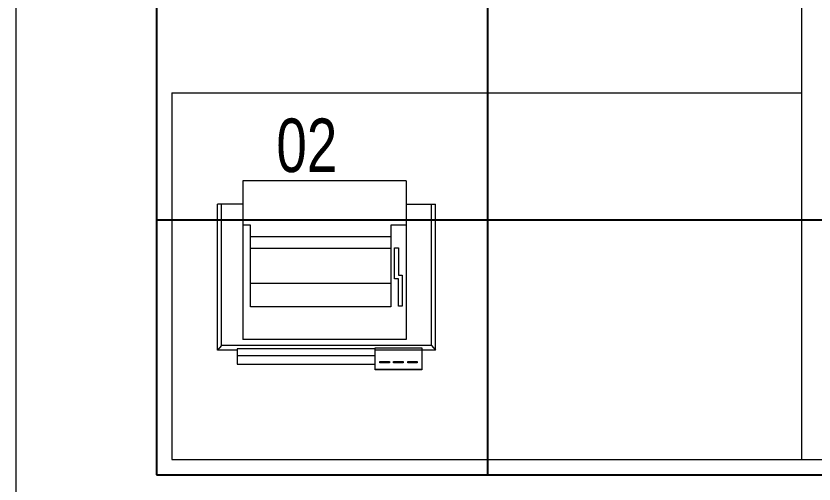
# Model space of a CAD drawing. Header units: inches. Extents: x -12418 to 472786, y -29325 to 19878.
# Drawn here: x 5228 to 6534, y -10032 to -9267 of the extents above; entities that cross this region are included whole.
import ezdxf

# ---------------------------------------------------------------- set-up
doc = ezdxf.new("R2010")
doc.units = ezdxf.units.IN
doc.header["$LTSCALE"] = 25
doc.header["$MEASUREMENT"] = 0
doc.linetypes.add('DASHDOT', pattern=[25.4, 12.7, -6.35, 0, -6.35])
doc.layers.get('0').update_dxf_attribs({"color": 8})
for name, color, linetype, lineweight in [('00-Ground Floor$0$72_EGR_EQP_TAG', 142, 'Continuous', 5), ('00-Ground Floor$0$LOADING', 253, 'Continuous', 5), ('00-Ground Floor$0$Walls', 251, 'Continuous', 5), ('E-LITE-CLNG-CNDT', 6, 'DASHDOT', 35)]:
    doc.layers.add(name, color=color, linetype=linetype, lineweight=lineweight)
doc.layers.add('00-Ground Floor$0$False Ceiling', color=251, linetype='Continuous')
doc.styles.add('00-Ground Floor$0$X3G_ENTITY_257CFD', font='swisscl.ttf', dxfattribs={"height": 200})

# ---------------------------------------------------------------- blocks, each defined once
blk = doc.blocks.new('00-Ground Floor$0$ITPPLT2C-P')
at = {"color": 0}
for p, q in [((0.0229, 0.0318), (0.2618, 0.0318)), ((0.0304, 0.0256), (0.0229, 0.0318)), ((0.0229, 0), (0.0229, 0.0318)), ((0.2618, -0.0096), (0.2618, 0.0318)), ((0.0304, -0.3182), (0.0304, 0.0256)), ((0.0304, 0.0256), (0.2618, 0.0256)), ((0, 0), (0, -0.2262)), ((0.0252, 0), (0, 0)), ((0.0139, 0), (0.0139, -0.2262)), ((0.0252, 0), (0.0139, 0)), ((0.0252, -0.2262), (0.0252, 0)), ((0.0401, -0.2769), (0.0401, -0.0096)), ((0.3, -0.0096), (0.0401, -0.0096)), ((0.2274, -0.0222), (0.2274, -0.0096)), ((0.3, -0.2769), (0.3, -0.0096)), ((0.0939, -0.2515), (0.0939, -0.0222)), ((0.0939, -0.0222), (0.2274, -0.0222)), ((0.1321, -0.2515), (0.1321, -0.0222)), ((0.1894, -0.2515), (0.1894, -0.0222)), ((0.2082, -0.2515), (0.2082, -0.0222)), ((-0.0091, -0.2262), (0.0267, -0.2262)), ((-0.0091, -0.3023), (-0.0091, -0.2262)), ((-0.0087, -0.2262), (0.0236, -0.2262)), ((-0.0087, -0.3023), (-0.0087, -0.2262)), ((0, -0.2262), (0.0252, -0.2262)), ((0.0023, -0.2495), (0.0023, -0.2334)), ((0.0023, -0.2334), (0.0045, -0.2334)), ((0.0045, -0.2334), (0.0045, -0.2495)), ((0.0139, -0.2262), (0.0252, -0.2262)), ((0.0236, -0.2262), (0.0236, -0.3023)), ((0.0267, -0.2262), (0.0267, -0.3023)), ((0.0045, -0.2495), (0.0023, -0.2495)), ((0.0023, -0.2721), (0.0023, -0.2562)), ((0.0023, -0.2562), (0.0045, -0.2562)), ((0.0045, -0.2562), (0.0045, -0.2721)), ((0.2274, -0.2515), (0.0939, -0.2515)), ((0.1395, -0.2575), (0.19, -0.2575)), ((0.1395, -0.2641), (0.1395, -0.2575)), ((0.19, -0.2575), (0.19, -0.2641)), ((0.2274, -0.2769), (0.2274, -0.2515)), ((0.0045, -0.2721), (0.0023, -0.2721)), ((0.0947, -0.2701), (0.0947, -0.2641)), ((0.0947, -0.2641), (0.1395, -0.2641)), ((0.1457, -0.2701), (0.0947, -0.2701)), ((0.19, -0.2641), (0.1457, -0.2641)), ((0.1457, -0.2641), (0.1457, -0.2701)), ((0.0023, -0.295), (0.0023, -0.2793)), ((0.0023, -0.2793), (0.0045, -0.2793)), ((0.0045, -0.2793), (0.0045, -0.295)), ((0.3, -0.2769), (0.0401, -0.2769)), ((0.2618, -0.2769), (0.2618, -0.3246)), ((0.0045, -0.295), (0.0023, -0.295)), ((0.0267, -0.3023), (-0.0091, -0.3023)), ((0.0236, -0.3023), (-0.0087, -0.3023)), ((0.0229, -0.3246), (0.0229, -0.3023)), ((0.0304, -0.3182), (0.0229, -0.3246)), ((0.0229, -0.3246), (0.2618, -0.3246)), ((0.0304, -0.3182), (0.2618, -0.3182))]:
    blk.add_line(p, q, dxfattribs=at)
blk = doc.blocks.new('00-Ground Floor$0$GF21043-P')
at = {"color": 0}
for p, q in [((0.8, 0), (0.8, 0.75)), ((-0.8, 0), (0.8, 0))]:
    blk.add_line(p, q, dxfattribs=at)
blk = doc.blocks.new('00-Ground Floor$0$A$Ce9e1c4c3')
at = {"layer": '00-Ground Floor$0$False Ceiling', "color": 254}
for p, q in [((-94542.1, -6347.4, 0), (-94542.1, -10017.4, 0)), ((-94542.1, -10017.4, 0), (-90902.1, -10017.4, 0))]:
    blk.add_line(p, q, dxfattribs=at)
at = {"layer": '00-Ground Floor$0$False Ceiling', "color": 254, "linetype": 'Continuous'}
for p, q in [((-94000, -10017.4), (-94000, -6347.4)), ((-94542.1, -9600), (-90902.1, -9600))]:
    blk.add_line(p, q, dxfattribs=at)
blk = doc.blocks.new('00-Ground Floor')
at = {"layer": '00-Ground Floor$0$LOADING'}
blk.add_line((5482.9, -9392.4, 0), (6512.9, -9392.4, 0), dxfattribs=at)
at = {"layer": '00-Ground Floor$0$LOADING', "elevation": 0}
blk.add_lwpolyline([(5482.9, -9392.4), (5482.9, -9992.4), (6512.9, -9992.4)], dxfattribs=at)
at = {"layer": '00-Ground Floor$0$Walls'}
for p, q in [((5227.9, -5597.4, 0), (5227.9, -13097.4, 0)), ((5227.9, -5597.4, 0), (5227.9, -13097.4, 0)), ((5457.9, -6347.4, 0), (5457.9, -10017.4, 0)), ((9097.9, -10017.4, 0), (5457.9, -10017.4, 0))]:
    blk.add_line(p, q, dxfattribs=at)
at = {"layer": '00-Ground Floor$0$False Ceiling', "color": 254}
blk.add_blockref('00-Ground Floor$0$A$Ce9e1c4c3', (100000, 0), dxfattribs=at)
at = {"layer": '00-Ground Floor$0$LOADING', "extrusion": (1.19929e-18, -8.17187e-07, 1), "xscale": 1000.000000000002, "yscale": 1000.000000000002, "zscale": 1000.000000000002, "rotation": 270}
blk.add_blockref('00-Ground Floor$0$GF21043-P', (6512.9, -9192.4, 0), dxfattribs=at)
at = {"layer": '00-Ground Floor$0$LOADING', "extrusion": (-8.17187e-07, -1.1992e-18, -1), "xscale": -1000.000000000003, "yscale": 1000.000000000004, "zscale": 1000.000000000003, "rotation": 270.000000006743}
blk.add_blockref('00-Ground Floor$0$ITPPLT2C-P', (-5589.6, -9836.3, 0), dxfattribs=at)
at = {"layer": '00-Ground Floor$0$72_EGR_EQP_TAG', "insert": (5703.8, -9434.6, 0), "char_height": 87.47, "attachment_point": 2, "style": '00-Ground Floor$0$X3G_ENTITY_257CFD'}
blk.add_mtext('02', dxfattribs=at)

msp = doc.modelspace()

# ---------------------------------------------------------------- block references
at = {"layer": 'E-LITE-CLNG-CNDT'}
msp.add_blockref('00-Ground Floor', (0, 0), dxfattribs=at)

doc.saveas('drawing.dxf')
